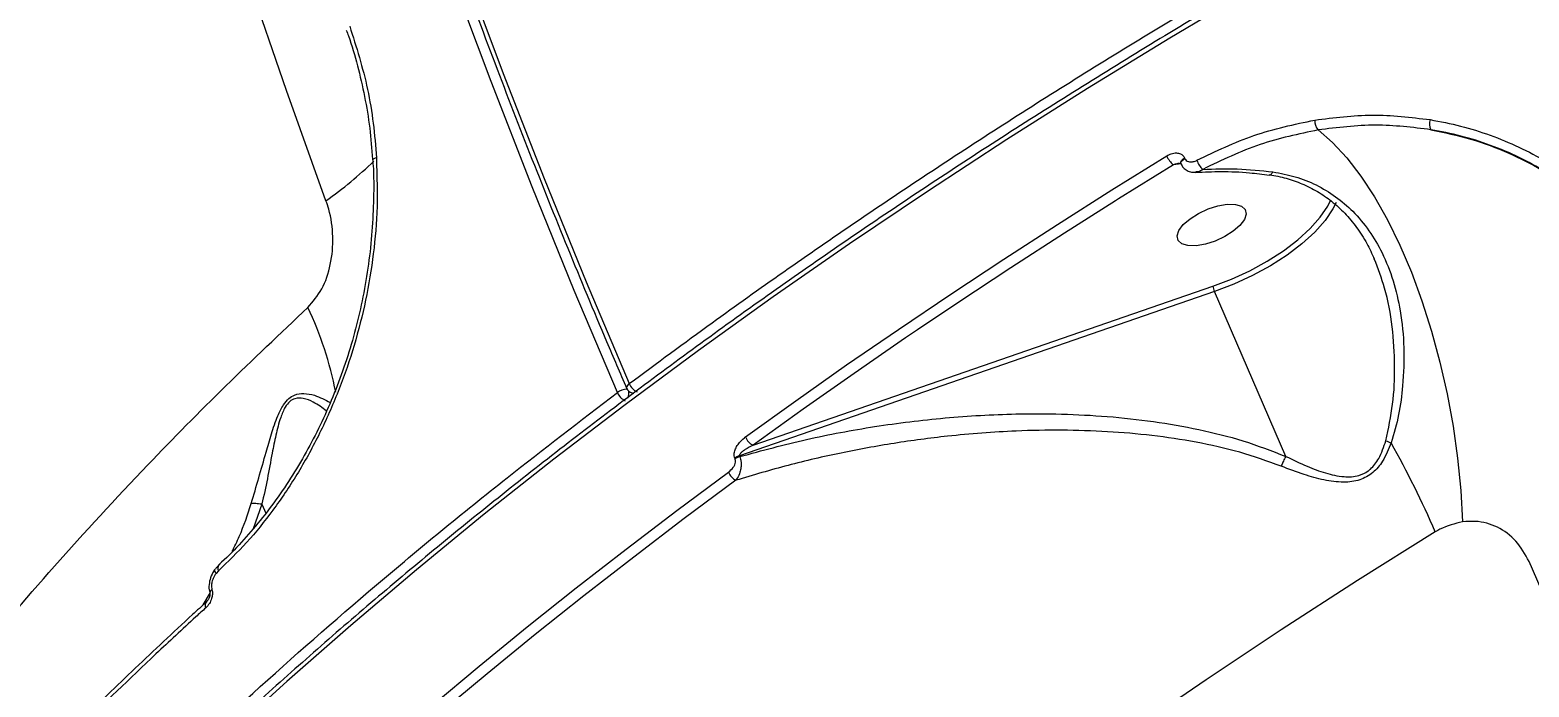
# Model space of a CAD drawing. Header units: millimetres. Extents: x -9609 to 9022, y -7175 to 8108.
# Drawn here: x -5024.9 to -4842.9, y 4844.3 to 4924.1 of the extents above; entities that cross this region are included whole.
import ezdxf

# ---------------------------------------------------------------- set-up
doc = ezdxf.new("R2010")
doc.units = ezdxf.units.MM
for name, color, linetype in [('DIKOM_ОБЪЕКТ', 7, 'Continuous'), ('DIKOM_РАЗМЕР_ЗОНА', 7, 'Continuous'), ('DIKOM_РАЗМЕР_ОБЪЕКТА', 7, 'Continuous')]:
    doc.layers.add(name, color=color, linetype=linetype)
doc.styles.add('style1', font='arial.ttf', dxfattribs={"width": 0.8})
doc.dimstyles.new('1-50', dxfattribs={"dimtxt": 300, "dimasz": 200, "dimexe": 100, "dimexo": 0, "dimgap": 100, "dimtad": 1, "dimtxsty": 'style1', "dimcen": 200, "dimclrd": 7, "dimclre": 7, "dimclrt": 7, "dimadec": 1, "dimazin": 2, "dimtfac": 1, "dimtmove": 0, "dimatfit": 2, "dimfxl": 0, "dimlwd": 25, "dimlwe": 18, "dimarcsym": 0})

# ---------------------------------------------------------------- blocks, each defined once
blk = doc.blocks.new('*D10')
at = {"layer": 'Defpoints', "color": 0, "transparency": 16777216}
for p in [(-405.54, 6589.16), (-8044.66, -3492.79), (424.09, -3492.79)]:
    blk.add_point(p, dxfattribs=at)
at = {"layer": 'DIKOM_РАЗМЕР_ОБЪЕКТА', "color": 7, "lineweight": 18, "transparency": 16777216}
for p, q in [((-405.54, 6589.16), (-8144.66, 6589.16)), ((424.09, -3492.79), (-8144.66, -3492.79))]:
    blk.add_line(p, q, dxfattribs=at)
at = {"layer": 'DIKOM_РАЗМЕР_ОБЪЕКТА', "color": 7, "lineweight": 25, "transparency": 16777216}
blk.add_line((-8044.66, 6389.16), (-8044.66, -3292.79), dxfattribs=at)
at = {"layer": 'DIKOM_РАЗМЕР_ОБЪЕКТА', "color": 7, "transparency": 16777216}
for points in [[(-8077.99, 6389.16), (-8011.32, 6389.16), (-8044.66, 6589.16)], [(-8077.99, -3292.79), (-8011.32, -3292.79), (-8044.66, -3492.79)]]:
    blk.add_solid(points, dxfattribs=at)
at = {"layer": 'DIKOM_РАЗМЕР_ОБЪЕКТА', "color": 7, "transparency": 16777216, "insert": (-8297.83, 1541.5), "char_height": 300, "attachment_point": 5, "rotation": 90, "style": 'style1'}
blk.add_mtext('10100', dxfattribs=at)
blk = doc.blocks.new('*D13')
at = {"layer": 'Defpoints', "color": 0, "transparency": 16777216}
for p in [(-4933.28, 8107.63), (-9158.98, -4977.79), (-1652.91, -4977.79)]:
    blk.add_point(p, dxfattribs=at)
at = {"layer": 'DIKOM_РАЗМЕР_ЗОНА', "color": 7, "lineweight": 18, "transparency": 16777216}
for p, q in [((-4933.28, 8107.63), (-9258.98, 8107.63)), ((-1652.91, -4977.79), (-9258.98, -4977.79))]:
    blk.add_line(p, q, dxfattribs=at)
at = {"layer": 'DIKOM_РАЗМЕР_ЗОНА', "color": 7, "lineweight": 25, "transparency": 16777216}
blk.add_line((-9158.98, 7907.63), (-9158.98, -4777.79), dxfattribs=at)
at = {"layer": 'DIKOM_РАЗМЕР_ЗОНА', "color": 7, "transparency": 16777216}
for points in [[(-9192.32, 7907.63), (-9125.65, 7907.63), (-9158.98, 8107.63)], [(-9192.32, -4777.79), (-9125.65, -4777.79), (-9158.98, -4977.79)]]:
    blk.add_solid(points, dxfattribs=at)
at = {"layer": 'DIKOM_РАЗМЕР_ЗОНА', "color": 7, "transparency": 16777216, "insert": (-9412.26, 1541.5), "char_height": 300, "attachment_point": 5, "rotation": 90, "style": 'style1'}
blk.add_mtext('13100', dxfattribs=at)

msp = doc.modelspace()

# ---------------------------------------------------------------- linework, layer by layer
at = {"layer": 'DIKOM_ОБЪЕКТ', "color": 7, "linetype": 'Continuous', "lineweight": 15}
for p, q in [((-4983.209, 4908.426), (-4983.208, 4908.419)), ((-4885.146, 4907.897), (-4886.048, 4907.763)), ((-4885.166, 4907.944), (-4885.179, 4907.983)), ((-4885.166, 4907.944), (-4885.136, 4907.872)), ((-4884.695, 4908.602), (-4884.664, 4908.53)), ((-4881.072, 4892.364), (-4938.754, 4872.425)), ((-4937.086, 4873.71), (-4881.255, 4893.009)), ((-4872.405, 4872.352), (-4881.072, 4892.364)), ((-4939.273, 4872.035), (-4939.317, 4872.135)), ((-4938.754, 4872.425), (-4938.711, 4872.324)), ((-4996.754, 4866.564), (-4997.8, 4863.566)), ((-4996.754, 4866.564), (-4996.27, 4865.447)), ((-5001.984, 4859.133), (-5001.95, 4859.16)), ((-4717.765, 4570.739), (-4842.863, 4859.596)), ((-5002.004, 4858.462), (-5002.303, 4858.134)), ((-5003.862, 4854.308), (-5002.987, 4855.832))]:
    msp.add_line(p, q, dxfattribs=at)
at = {"layer": 'DIKOM_ОБЪЕКТ', "color": 7, "linetype": 'Continuous', "lineweight": 15, "flags": 128}
for points in [[(-4953.571, 4880.096), (-4958.815, 4892.486), (-4963.93, 4905.076), (-4968.914, 4917.858), (-4973.763, 4930.824), (-4978.474, 4943.965), (-4983.044, 4957.273), (-4987.47, 4970.738), (-4991.749, 4984.353), (-4995.878, 4998.108), (-4999.855, 5011.994), (-5003.677, 5026.002), (-5007.341, 5040.123), (-5010.844, 5054.348), (-5014.186, 5068.666), (-5017.363, 5083.07), (-5020.374, 5097.549), (-5023.216, 5112.094), (-5025.887, 5126.696), (-5028.386, 5141.344), (-5029.794, 5150.097)], [(-5028.111, 5150.312), (-5026.716, 5141.644), (-5024.225, 5127.04), (-5021.561, 5112.482), (-5018.728, 5097.981), (-5015.726, 5083.545), (-5012.558, 5069.185), (-5009.227, 5054.909), (-5005.734, 5040.727), (-5002.08, 5026.649), (-4998.27, 5012.683), (-4994.306, 4998.839), (-4990.189, 4985.125), (-4985.923, 4971.551), (-4981.51, 4958.126), (-4976.955, 4944.859), (-4972.257, 4931.757), (-4967.423, 4918.83), (-4962.454, 4906.086), (-4957.354, 4893.534), (-4952.126, 4881.182)], [(-4988.957, 4903.403), (-4993.748, 4916.797), (-4998.409, 4930.346), (-5002.934, 4944.043), (-5007.323, 4957.88), (-5011.573, 4971.85), (-5015.682, 4985.946), (-5019.648, 5000.158), (-5023.466, 5014.48), (-5027.138, 5028.904), (-5030.66, 5043.421), (-5034.029, 5058.024), (-5037.245, 5072.705), (-5040.305, 5087.456), (-5043.209, 5102.268)], [(-4834.442, 4952.249), (-4845.108, 4946.648), (-4855.653, 4940.933), (-4866.07, 4935.108), (-4876.35, 4929.18), (-4886.482, 4923.153), (-4896.46, 4917.032), (-4906.275, 4910.822), (-4915.918, 4904.529), (-4925.382, 4898.157), (-4934.657, 4891.713), (-4943.738, 4885.201), (-4952.616, 4878.627), (-4961.283, 4871.997), (-4969.733, 4865.315), (-4977.957, 4858.589), (-4985.949, 4851.823), (-4993.703, 4845.024), (-5001.211, 4838.196)], [(-4868.472, 4911.986), (-4866.714, 4910.463), (-4864.973, 4908.588), (-4863.27, 4906.381), (-4861.619, 4903.863), (-4860.037, 4901.059), (-4858.541, 4897.997), (-4857.144, 4894.707), (-4855.86, 4891.221), (-4854.702, 4887.575), (-4853.683, 4883.803), (-4852.81, 4879.943), (-4852.094, 4876.034), (-4851.541, 4872.114), (-4851.156, 4868.221), (-4850.945, 4864.394)], [(-4982.826, 4908.588), (-4982.965, 4908.557), (-4983.075, 4908.522), (-4983.155, 4908.487), (-4983.199, 4908.451), (-4983.209, 4908.426)], [(-4938.015, 4874.712), (-4931.916, 4879.095), (-4925.727, 4883.448), (-4919.451, 4887.77), (-4913.091, 4892.058), (-4906.649, 4896.312), (-4900.127, 4900.528), (-4893.528, 4904.707), (-4886.854, 4908.846)], [(-4885.179, 4907.983), (-4885.181, 4907.995), (-4885.162, 4908.134), (-4885.068, 4908.29), (-4884.908, 4908.451), (-4884.695, 4908.602)], [(-4885.136, 4907.873), (-4885.15, 4907.923), (-4885.13, 4908.062), (-4885.037, 4908.218), (-4884.877, 4908.379), (-4884.664, 4908.53)], [(-4886.048, 4907.763), (-4892.705, 4903.634), (-4893.081, 4903.398)], [(-4893.081, 4903.398), (-4899.288, 4899.465), (-4905.794, 4895.258), (-4912.221, 4891.015), (-4917.136, 4887.709)], [(-4880.636, 4902.779), (-4879.503, 4902.97), (-4878.524, 4902.957), (-4877.777, 4902.741), (-4877.325, 4902.339), (-4877.203, 4901.784), (-4877.422, 4901.12), (-4877.962, 4900.403), (-4878.782, 4899.689), (-4879.813, 4899.036), (-4880.974, 4898.498), (-4882.169, 4898.118), (-4883.302, 4897.927), (-4884.281, 4897.941), (-4885.027, 4898.157), (-4885.48, 4898.559), (-4885.602, 4899.114), (-4885.384, 4899.777), (-4884.843, 4900.495), (-4884.024, 4901.209), (-4882.992, 4901.861), (-4881.831, 4902.399), (-4880.636, 4902.779)], [(-4881.255, 4893.009), (-4878.979, 4893.878), (-4876.759, 4894.9), (-4874.648, 4896.052), (-4872.695, 4897.307), (-4870.945, 4898.635), (-4869.44, 4900.006), (-4868.215, 4901.387), (-4867.297, 4902.746), (-4866.912, 4903.52)], [(-4866.297, 4903.164), (-4866.678, 4902.406), (-4867.624, 4901.004), (-4868.887, 4899.58), (-4870.439, 4898.166), (-4872.243, 4896.797), (-4874.258, 4895.503), (-4876.435, 4894.314), (-4878.724, 4893.26), (-4881.072, 4892.364)], [(-4917.136, 4887.709), (-4918.566, 4886.737), (-4924.827, 4882.426), (-4931.001, 4878.083), (-4937.086, 4873.71)], [(-4952.126, 4881.182), (-4952.255, 4881.073), (-4952.358, 4880.962), (-4952.428, 4880.854), (-4952.463, 4880.752), (-4952.463, 4880.661), (-4952.452, 4880.624)], [(-4987.133, 4832.509), (-4981.654, 4837.32), (-4976.056, 4842.114), (-4970.34, 4846.89), (-4964.508, 4851.646), (-4958.564, 4856.379), (-4952.51, 4861.087), (-4946.347, 4865.77), (-4940.08, 4870.424)], [(-4939.187, 4869.442), (-4945.441, 4864.798), (-4951.589, 4860.126), (-4957.63, 4855.428), (-4963.561, 4850.705), (-4969.38, 4845.96), (-4975.084, 4841.194), (-4980.67, 4836.411), (-4986.137, 4831.61)], [(-4854.242, 4863.173), (-4863.695, 4857.275), (-4872.98, 4851.29), (-4882.088, 4845.225), (-4891.01, 4839.085)], [(-5002.303, 4858.134), (-5002.386, 4858.278), (-5002.436, 4858.413), (-5002.45, 4858.533), (-5002.428, 4858.633), (-5002.404, 4858.672)]]:
    msp.add_lwpolyline(points, dxfattribs=at)
at = {"layer": 'DIKOM_ОБЪЕКТ', "color": 7, "linetype": 'Continuous', "lineweight": 15}
for centre, radius, start, end in [((-4853.569, 4912.744), 1.4, 159.00443, 210.98231), ((-4867.067, 4913.134), 1.815, 178.1137, 219.23913), ((-5015.569, 4941.428), 46.412, 304.98689, 314.31538), ((-4884.433, 4909.807), 2.605, 201.65172, 231.70579), ((-4880.795, 4909.083), 2.519, 198.04142, 228.14266), ((-4879.044, 4893.289), 2.229, 187.19393, 204.49819), ((-5031.707, 4871.445), 44.787, 11.20808, 25.09702), ((-4952.374, 4878.521), 1.978, 90.37452, 127.22272), ((-4951.534, 4881.021), 1, 203.3595, 254.89328), ((-4950.441, 4881.853), 1.814, 201.73543, 246.05532), ((-4951.897, 4880.764), 1.801, 201.7453, 246.42418), ((-4953.408, 4880.054), 1.236, 331.6825, 9.85939), ((-4951.62, 4880.781), 0.746, 256.48146, 273.60304), ((-4936.261, 4875.407), 1.887, 201.60415, 244.05763), ((-4855.539, 4885.058), 11.794, 246.40836, 249.85843), ((-4967.526, 4813.764), 123.59, 23.5643, 29.16107), ((-4938.053, 4870.372), 2.169, 108.86617, 125.6442), ((-4938.016, 4870.287), 2.153, 108.85273, 125.73681), ((-4938.289, 4871.155), 1.934, 202.20694, 242.33213), ((-5001.521, 4858.783), 0.58, 142.90513, 213.67737), ((-5002.67, 4855.766), 0.4, 109.20153, 173.46883), ((-5003.066, 4854.288), 0.57, 139.68914, 213.78576)]:
    msp.add_arc(centre, radius, start, end, dxfattribs=at)
for points, knots in [([(-5028.575, 5150.255), (-5027.872, 5145.868), (-5026.455, 5137.026), (-5024.142, 5123.767), (-5021.684, 5110.477), (-5019.083, 5097.235), (-5016.342, 5084.049), (-5013.462, 5070.925), (-5010.446, 5057.87), (-5007.296, 5044.891), (-5004.009, 5031.996), (-5000.594, 5019.191), (-4997.046, 5006.484), (-4993.372, 4993.881), (-4989.571, 4981.389), (-4985.647, 4969.015), (-4981.601, 4956.766), (-4977.435, 4944.649), (-4973.152, 4932.669), (-4968.752, 4920.834), (-4964.243, 4909.148), (-4959.621, 4897.623), (-4955.676, 4888.133), (-4953.261, 4882.509), (-4952.452, 4880.624)], [0, 0, 0, 0, 0.0458067, 0.0923408, 0.1388754, 0.18541, 0.2319447, 0.2784797, 0.3250146, 0.3715499, 0.4180858, 0.4646215, 0.511158, 0.5576939, 0.6042311, 0.6507688, 0.6973063, 0.7438448, 0.790384, 0.8369239, 0.8834635, 0.9300042, 0.9765468, 1, 1, 1, 1]), ([(-4952.126, 4881.182), (-4948.793, 4883.652), (-4939.814, 4890.306), (-4924.571, 4900.961), (-4906.282, 4913.043), (-4887.178, 4924.931), (-4867.306, 4936.578), (-4846.713, 4947.935), (-4825.852, 4958.753), (-4804.804, 4969.007), (-4783.647, 4978.687), (-4762.037, 4987.948), (-4740.031, 4996.741), (-4717.698, 5005.023), (-4695.528, 5012.611), (-4673.595, 5019.496), (-4651.964, 5025.683), (-4630.282, 5031.274), (-4608.625, 5036.222), (-4587.069, 5040.495), (-4566.089, 5043.998), (-4545.744, 5046.737), (-4526.078, 5048.735), (-4506.768, 5050.025), (-4487.901, 5050.571), (-4469.553, 5050.352), (-4452.128, 5049.375), (-4435.665, 5047.66), (-4420.18, 5045.243), (-4405.419, 5042.086), (-4391.469, 5038.168), (-4378.397, 5033.484), (-4367, 5028.361), (-4357.119, 5022.942), (-4348.645, 5017.322), (-4341.876, 5012.093), (-4338.295, 5008.551), (-4336.943, 5007.215)], [0, 0, 0, 0, 0.0172736, 0.0465353, 0.0758192, 0.1050803, 0.1351912, 0.1653274, 0.1954389, 0.2247005, 0.2539836, 0.2832454, 0.3133569, 0.3434921, 0.3736043, 0.402865, 0.4321486, 0.4614092, 0.4915203, 0.5216559, 0.551767, 0.5810282, 0.6103115, 0.6395728, 0.6696842, 0.6998196, 0.729931, 0.7591923, 0.7884759, 0.8177373, 0.8478485, 0.8779841, 0.9080951, 0.933562, 0.959058, 0.9845543, 1, 1, 1, 1]), ([(-4834.587, 4952.803), (-4836.362, 4951.881), (-4841.508, 4949.208), (-4849.947, 4944.705), (-4859.863, 4939.262), (-4869.66, 4933.722), (-4879.331, 4928.091), (-4888.87, 4922.372), (-4898.269, 4916.57), (-4907.521, 4910.69), (-4916.619, 4904.735), (-4925.557, 4898.71), (-4934.327, 4892.62), (-4942.923, 4886.469), (-4951.339, 4880.262), (-4959.568, 4874.003), (-4967.604, 4867.697), (-4975.441, 4861.349), (-4983.073, 4854.964), (-4990.495, 4848.546), (-4997.7, 4842.1), (-5004.684, 4835.631), (-5011.44, 4829.143), (-5017.965, 4822.642), (-5024.254, 4816.133), (-5030.3, 4809.619), (-5036.099, 4803.106), (-5041.65, 4796.6), (-5046.944, 4790.104), (-5051.981, 4783.623), (-5056.753, 4777.163), (-5061.261, 4770.728), (-5065.497, 4764.323), (-5069.461, 4757.952), (-5073.15, 4751.621), (-5076.558, 4745.334), (-5079.686, 4739.096), (-5082.528, 4732.911), (-5085.086, 4726.784), (-5087.354, 4720.72), (-5089.331, 4714.724), (-5091.016, 4708.8), (-5092.409, 4702.952), (-5093.506, 4697.187), (-5094.311, 4691.506), (-5094.806, 4685.92), (-5095.019, 4681.29), (-5094.953, 4678.561), (-5094.931, 4677.627)], [0, 0, 0, 0, 0.0116795, 0.0338703, 0.0560613, 0.0782537, 0.1004456, 0.1226379, 0.14483, 0.1670224, 0.1892157, 0.2114101, 0.2336043, 0.2557995, 0.2779943, 0.3001908, 0.322387, 0.3445848, 0.3667829, 0.3889818, 0.4111811, 0.4333818, 0.4555832, 0.4777859, 0.49999, 0.5221946, 0.5444004, 0.5666079, 0.5888159, 0.6110253, 0.6332352, 0.6554472, 0.6776592, 0.6998721, 0.722086, 0.7442998, 0.7665135, 0.7887261, 0.8109378, 0.8331472, 0.8553532, 0.8775553, 0.8997522, 0.9219424, 0.9441246, 0.9662975, 0.9884597, 1, 1, 1, 1]), ([(-4986.074, 4924.588), (-4985.275, 4922.068), (-4984.066, 4918.25), (-4983.166, 4912.812), (-4982.939, 4909.996), (-4982.826, 4908.588)], [0, 0, 0, 0, 0.4927582, 0.7463841, 1, 1, 1, 1]), ([(-4986.501, 4924.115), (-4986.409, 4923.878), (-4985.868, 4922.491), (-4985.104, 4919.803), (-4984.231, 4916.068), (-4983.606, 4912.263), (-4983.395, 4909.683), (-4983.291, 4908.416)], [0, 0, 0, 0, 0.0490246, 0.2876911, 0.5274799, 0.7679359, 1, 1, 1, 1]), ([(-4868.881, 4913.194), (-4866.551, 4913.488), (-4861.836, 4914.083), (-4857.214, 4913.527), (-4854.877, 4913.246)], [0, 0, 0, 0, 0.4941357, 1, 1, 1, 1]), ([(-4854.877, 4913.246), (-4853.634, 4913.009), (-4851.149, 4912.534), (-4847.552, 4911.399), (-4844.054, 4909.948), (-4840.677, 4908.172), (-4838.574, 4906.715), (-4837.523, 4905.987)], [0, 0, 0, 0, 0.1978312, 0.3954749, 0.5931668, 0.7965738, 1, 1, 1, 1]), ([(-4883.19, 4908.303), (-4880.904, 4909.404), (-4876.273, 4911.633), (-4871.365, 4912.669), (-4868.881, 4913.194)], [0, 0, 0, 0, 0.4937626, 1, 1, 1, 1]), ([(-4868.472, 4911.986), (-4870.843, 4911.49), (-4875.646, 4910.485), (-4880.18, 4908.309), (-4882.476, 4907.207)], [0, 0, 0, 0, 0.4937164, 1, 1, 1, 1]), ([(-4854.77, 4912.023), (-4857.003, 4912.297), (-4861.523, 4912.851), (-4866.138, 4912.277), (-4868.472, 4911.986)], [0, 0, 0, 0, 0.4941511, 1, 1, 1, 1]), ([(-4854.77, 4912.023), (-4853.15, 4911.678), (-4849.891, 4910.984), (-4845.414, 4909.292), (-4841.272, 4907.237), (-4838.839, 4905.557), (-4837.616, 4904.713)], [0, 0, 0, 0, 0.2598629, 0.5228474, 0.760238, 1, 1, 1, 1]), ([(-4837.788, 4904.898), (-4839.822, 4906.241), (-4842.904, 4908.277), (-4847.505, 4910.17), (-4851.086, 4911.318), (-4853.554, 4911.791), (-4854.77, 4912.023)], [0, 0, 0, 0, 0.395156, 0.5986834, 0.8021588, 1, 1, 1, 1]), ([(-4982.826, 4908.588), (-4982.762, 4906.364), (-4982.645, 4902.265), (-4983.23, 4896.236), (-4984.219, 4890.619), (-4985.671, 4885.131), (-4987.552, 4879.845), (-4989.816, 4874.819), (-4992.429, 4870.097), (-4995.362, 4865.762), (-4998.548, 4861.809), (-5000.853, 4859.576), (-5002.004, 4858.462)], [0, 0, 0, 0, 0.1166817, 0.2150842, 0.3137965, 0.4122007, 0.5100586, 0.608228, 0.7060877, 0.8039516, 0.9021356, 1, 1, 1, 1]), ([(-4983.293, 4908.411), (-4983.272, 4908.161), (-4983.145, 4906.606), (-4983.154, 4903.692), (-4983.326, 4899.696), (-4983.763, 4895.696), (-4984.428, 4891.736), (-4985.321, 4887.852), (-4986.429, 4884.078), (-4987.738, 4880.444), (-4989.234, 4876.962), (-4990.903, 4873.624), (-4992.748, 4870.426), (-4994.757, 4867.385), (-4996.917, 4864.522), (-4999.214, 4861.892), (-5000.912, 4860.114), (-5001.864, 4859.298), (-5001.983, 4859.196)], [0, 0, 0, 0, 0.0135062, 0.0839607, 0.1547354, 0.2255889, 0.2962212, 0.3664182, 0.4360064, 0.5048684, 0.572962, 0.6410576, 0.7099015, 0.779371, 0.8493343, 0.9195888, 0.989933, 1, 1, 1, 1]), ([(-4886.854, 4908.846), (-4886.68, 4908.938), (-4886.301, 4909.139), (-4885.719, 4909.229), (-4885.231, 4909.136), (-4884.883, 4908.924), (-4884.758, 4908.71), (-4884.695, 4908.602)], [0, 0, 0, 0, 0.2266434, 0.4918932, 0.695901, 0.8476281, 1, 1, 1, 1]), ([(-4885.395, 4907.917), (-4885.477, 4907.906), (-4885.7, 4907.878), (-4885.913, 4907.807), (-4886.048, 4907.763)], [0, 0, 0, 0, 0.3648122, 1, 1, 1, 1]), ([(-4885.395, 4907.92), (-4885.344, 4907.928), (-4885.236, 4907.945), (-4885.146, 4907.917), (-4885.149, 4907.918), (-4885.15, 4907.919)], [0, 0, 0, 0, 0.3608045, 0.7490893, 1, 1, 1, 1]), ([(-4885.167, 4907.944), (-4885.167, 4907.944), (-4885.167, 4907.944), (-4885.166, 4907.936), (-4885.165, 4907.934)], [0, 0, 0, 0, 0.7857325, 1, 1, 1, 1]), ([(-4885.117, 4907.882), (-4885.037, 4907.72), (-4884.869, 4907.378), (-4884.395, 4907.042), (-4883.862, 4906.849), (-4883.496, 4906.862), (-4883.322, 4906.868)], [0, 0, 0, 0, 0.2390531, 0.5034443, 0.763247, 1, 1, 1, 1]), ([(-4884.664, 4908.53), (-4884.637, 4908.48), (-4884.568, 4908.351), (-4884.37, 4908.195), (-4884.047, 4908.095), (-4883.628, 4908.113), (-4883.337, 4908.239), (-4883.19, 4908.303)], [0, 0, 0, 0, 0.1033317, 0.2625047, 0.4609804, 0.7280331, 1, 1, 1, 1]), ([(-4882.476, 4907.207), (-4882.659, 4907.078), (-4882.932, 4906.885), (-4883.219, 4906.888), (-4883.314, 4906.889)], [0, 0, 0, 0, 0.6698923, 1, 1, 1, 1]), ([(-4883.312, 4906.841), (-4882.296, 4906.888), (-4880.156, 4906.988), (-4877.169, 4906.867), (-4875.202, 4906.613), (-4874.404, 4906.51)], [0, 0, 0, 0, 0.3500125, 0.7365446, 1, 1, 1, 1]), ([(-4882.476, 4907.207), (-4881.086, 4907.254), (-4878.292, 4907.348), (-4875.413, 4907.047), (-4873.966, 4906.895)], [0, 0, 0, 0, 0.4973492, 1, 1, 1, 1]), ([(-4874.409, 4906.536), (-4874.397, 4906.535), (-4873.686, 4906.477), (-4872.334, 4906.135), (-4870.379, 4905.482), (-4868.522, 4904.547), (-4866.79, 4903.352), (-4865.193, 4901.893), (-4863.761, 4900.175), (-4862.556, 4898.314), (-4861.941, 4896.955), (-4861.654, 4896.32)], [0, 0, 0, 0, 0.0019125, 0.1156578, 0.2319954, 0.3535522, 0.4783013, 0.6069945, 0.7411215, 0.878991, 1, 1, 1, 1]), ([(-4874.406, 4906.564), (-4874.383, 4906.554), (-4874.291, 4906.513), (-4874.143, 4906.642), (-4874.02, 4906.805), (-4873.975, 4906.881), (-4873.966, 4906.895)], [0, 0, 0, 0, 0.1741539, 0.6883535, 0.9428644, 1, 1, 1, 1]), ([(-4873.966, 4906.895), (-4873.047, 4906.726), (-4871.208, 4906.387), (-4868.648, 4905.354), (-4866.301, 4903.945), (-4864.129, 4902.085), (-4862.23, 4899.798), (-4860.57, 4896.972), (-4859.292, 4893.703), (-4858.388, 4889.834), (-4857.973, 4885.545), (-4858.121, 4881.302), (-4858.606, 4877.404), (-4859.269, 4875.125), (-4859.6, 4873.985)], [0, 0, 0, 0, 0.0677707, 0.1355711, 0.2063294, 0.277111, 0.3568986, 0.436722, 0.5289592, 0.6212466, 0.7291467, 0.8370835, 0.91859, 1, 1, 1, 1]), ([(-4991.148, 4890.441), (-4990.548, 4891.138), (-4989.327, 4892.555), (-4988.293, 4895.668), (-4988.001, 4899.048), (-4988.38, 4901.685), (-4988.841, 4903.057), (-4988.957, 4903.403)], [0, 0, 0, 0, 0.21872547, 0.44478485, 0.67941104, 0.9192, 1, 1, 1, 1]), ([(-4860.259, 4874.25), (-4859.939, 4875.73), (-4859.29, 4878.725), (-4859.102, 4883.4), (-4859.387, 4888.136), (-4860.193, 4892.54), (-4861.201, 4895.154), (-4861.651, 4896.32)], [0, 0, 0, 0, 0.1963198, 0.3971705, 0.609084, 0.8257159, 1, 1, 1, 1]), ([(-5074.823, 4770.931), (-5074.437, 4772.379), (-5073.065, 4777.522), (-5069.567, 4786.644), (-5064.345, 4798.261), (-5057.952, 4810.118), (-5050.499, 4822.169), (-5042.007, 4834.372), (-5032.522, 4846.67), (-5022.09, 4859.006), (-5011.558, 4870.428), (-5001.231, 4880.912), (-4994.509, 4887.265), (-4991.148, 4890.441)], [0, 0, 0, 0, 0.03935386, 0.13981872, 0.23996883, 0.34036424, 0.44107521, 0.54194596, 0.64281671, 0.74352871, 0.84392721, 0.92196356, 1, 1, 1, 1]), ([(-5095.583, 4679.826), (-5095.587, 4679.887), (-5095.812, 4683.428), (-5095.199, 4690.804), (-5093.67, 4701.936), (-5090.824, 4713.574), (-5086.768, 4725.66), (-5081.426, 4738.195), (-5074.894, 4750.985), (-5067.201, 4763.969), (-5058.379, 4777.088), (-5048.448, 4790.302), (-5037.399, 4803.59), (-5025.277, 4816.929), (-5012.124, 4830.277), (-4998.01, 4843.573), (-4982.982, 4856.75), (-4968.161, 4868.942), (-4958.073, 4876.654), (-4953.571, 4880.096)], [0, 0, 0, 0, 0.0010751, 0.0624919, 0.1238179, 0.184965, 0.2484518, 0.3121393, 0.3759287, 0.4397174, 0.5034049, 0.5668918, 0.6303794, 0.694066, 0.757855, 0.8216446, 0.8853322, 0.9488194, 1, 1, 1, 1]), ([(-4998.022, 4866.637), (-4997.423, 4868.7), (-4996.612, 4871.489), (-4995.594, 4875.088), (-4994.94, 4877.063), (-4994.218, 4878.546), (-4993.492, 4879.414), (-4992.623, 4879.932), (-4991.539, 4880.043), (-4990.008, 4879.742), (-4989.057, 4879.211), (-4988.453, 4878.873)], [0, 0, 0, 0, 0.2880521, 0.3894747, 0.4923625, 0.5611238, 0.6104566, 0.6595366, 0.7372845, 0.8332597, 1, 1, 1, 1]), ([(-4988.894, 4877.847), (-4989.407, 4878.246), (-4990.241, 4878.895), (-4991.596, 4879.405), (-4992.588, 4879.467), (-4993.376, 4879.063), (-4994.007, 4878.259), (-4994.578, 4876.828), (-4995.063, 4874.922), (-4995.776, 4871.378), (-4996.22, 4868.574), (-4996.762, 4866.575), (-4996.763, 4866.573)], [0, 0, 0, 0, 0.1563494, 0.2539939, 0.3297746, 0.3754481, 0.4211246, 0.4874703, 0.5918478, 0.6968043, 0.9996445, 1, 1, 1, 1]), ([(-4938.711, 4872.324), (-4936.015, 4873.054), (-4930.623, 4874.512), (-4922.282, 4876.055), (-4913.794, 4877.115), (-4904.353, 4877.648), (-4895.881, 4877.437), (-4888.469, 4876.641), (-4882.96, 4875.671), (-4877.543, 4874.333), (-4874.123, 4873.01), (-4872.404, 4872.345)], [0, 0, 0, 0, 0.1245754, 0.249161, 0.3764212, 0.5036586, 0.6677174, 0.7510864, 0.8344249, 0.916774, 1, 1, 1, 1]), ([(-4872.947, 4871.159), (-4874.617, 4871.757), (-4877.978, 4872.959), (-4883.266, 4874.123), (-4888.638, 4874.936), (-4895.922, 4875.555), (-4904.238, 4875.588), (-4912.89, 4874.93), (-4919.986, 4873.987), (-4926.448, 4872.801), (-4932.869, 4871.324), (-4937.081, 4870.069), (-4939.187, 4869.442)], [0, 0, 0, 0, 0.0803018, 0.1615649, 0.2421453, 0.3227328, 0.4866014, 0.6103962, 0.7072054, 0.8040233, 0.9020083, 1, 1, 1, 1]), ([(-4939.317, 4872.135), (-4939.345, 4872.222), (-4939.408, 4872.414), (-4939.386, 4872.809), (-4939.234, 4873.3), (-4938.839, 4873.972), (-4938.389, 4874.435), (-4938.056, 4874.682), (-4938.015, 4874.712)], [0, 0, 0, 0, 0.0928097, 0.2061711, 0.3692203, 0.5723746, 0.9470513, 1, 1, 1, 1]), ([(-4937.086, 4873.71), (-4937.413, 4873.544), (-4937.883, 4873.306), (-4938.403, 4872.935), (-4938.642, 4872.714), (-4938.749, 4872.559), (-4938.765, 4872.475), (-4938.762, 4872.442), (-4938.755, 4872.427), (-4938.754, 4872.425)], [0, 0, 0, 0, 0.5029298, 0.7221088, 0.8722015, 0.9515425, 0.9757902, 0.9961846, 1, 1, 1, 1]), ([(-4859.6, 4873.985), (-4859.912, 4873.217), (-4860.456, 4871.88), (-4861.781, 4870.292), (-4863.448, 4869.366), (-4865.517, 4869.129), (-4867.794, 4869.446), (-4870.314, 4870.143), (-4872.026, 4870.804), (-4872.947, 4871.159)], [0, 0, 0, 0, 0.1507782, 0.2625363, 0.3758319, 0.5043549, 0.6580916, 0.8159773, 1, 1, 1, 1]), ([(-4872.405, 4872.352), (-4871.537, 4871.937), (-4869.95, 4871.176), (-4867.604, 4870.284), (-4865.5, 4869.812), (-4863.693, 4869.884), (-4862.637, 4870.388), (-4861.799, 4871.064), (-4860.913, 4872.237), (-4860.5, 4873.508), (-4860.259, 4874.25)], [0, 0, 0, 0, 0.1920863, 0.3512091, 0.5094873, 0.6344297, 0.7186752, 0.7420925, 0.8496095, 1, 1, 1, 1]), ([(-4940.08, 4870.424), (-4939.875, 4870.601), (-4939.579, 4870.856), (-4939.319, 4871.31), (-4939.227, 4871.61), (-4939.215, 4871.858), (-4939.255, 4871.98), (-4939.273, 4872.035)], [0, 0, 0, 0, 0.4369286, 0.6288227, 0.790825, 0.9060673, 1, 1, 1, 1]), ([(-4938.711, 4872.324), (-4938.674, 4872.216), (-4938.593, 4871.98), (-4938.532, 4871.524), (-4938.548, 4870.975), (-4938.689, 4870.313), (-4938.922, 4869.789), (-4939.125, 4869.523), (-4939.187, 4869.442)], [0, 0, 0, 0, 0.1133087, 0.2471316, 0.4204111, 0.6074082, 0.8801153, 1, 1, 1, 1]), ([(-4872.404, 4872.345), (-4872.503, 4872.158), (-4872.681, 4871.818), (-4872.856, 4871.4), (-4872.933, 4871.197), (-4872.947, 4871.159)], [0, 0, 0, 0, 0.49956685, 0.90732624, 1, 1, 1, 1]), ([(-4872.404, 4872.345), (-4872.404, 4872.346), (-4872.404, 4872.347), (-4872.404, 4872.35), (-4872.405, 4872.352), (-4872.405, 4872.352)], [0, 0, 0, 0, 0.2821695, 0.6625737, 1, 1, 1, 1]), ([(-5000.353, 4860.785), (-5000.054, 4861.397), (-4999.125, 4863.3), (-4998.468, 4865.289), (-4998.022, 4866.637)], [0, 0, 0, 0, 0.3217497, 1, 1, 1, 1]), ([(-4998.022, 4866.637), (-4997.998, 4866.641), (-4997.849, 4866.664), (-4997.471, 4866.675), (-4997.013, 4866.609), (-4996.763, 4866.573)], [0, 0, 0, 0, 0.0794921, 0.4973029, 1, 1, 1, 1]), ([(-4996.763, 4866.573), (-4996.762, 4866.572), (-4996.759, 4866.572), (-4996.756, 4866.569), (-4996.755, 4866.566), (-4996.754, 4866.564)], [0, 0, 0, 0, 0.2420384, 0.5637069, 1, 1, 1, 1]), ([(-4850.945, 4864.394), (-4851.878, 4864.168), (-4852.908, 4863.919), (-4853.962, 4863.34), (-4854.146, 4863.23), (-4854.242, 4863.173)], [0, 0, 0, 0, 0.8218217, 0.9078519, 1, 1, 1, 1]), ([(-4842.863, 4859.596), (-4843.342, 4860.466), (-4844.291, 4862.191), (-4846.614, 4863.865), (-4848.938, 4864.553), (-4850.417, 4864.436), (-4850.945, 4864.394)], [0, 0, 0, 0, 0.2885539, 0.5716428, 0.8469954, 1, 1, 1, 1]), ([(-5002.395, 4858.665), (-5002.452, 4858.595), (-5002.696, 4858.292), (-5002.994, 4857.655), (-5003.173, 4856.802), (-5003.192, 4856.158), (-5003.067, 4855.869), (-5003.046, 4855.82)], [0, 0, 0, 0, 0.0942526, 0.4043511, 0.6854345, 0.9470192, 1, 1, 1, 1]), ([(-5001.867, 4859.235), (-5001.975, 4859.144), (-5002.172, 4858.979), (-5002.317, 4858.752), (-5002.383, 4858.65)], [0, 0, 0, 0, 0.54946216, 1, 1, 1, 1]), ([(-5002.303, 4858.134), (-5002.431, 4857.94), (-5002.664, 4857.587), (-5002.84, 4856.989), (-5002.876, 4856.502), (-5002.823, 4856.247), (-5002.801, 4856.144)], [0, 0, 0, 0, 0.346713, 0.631276, 0.8513112, 1, 1, 1, 1]), ([(-5002.801, 4856.144), (-5002.79, 4856.099), (-5002.748, 4855.923), (-5002.735, 4855.553), (-5002.842, 4855.017), (-5003.108, 4854.435), (-5003.391, 4854.131), (-5003.54, 4853.971)], [0, 0, 0, 0, 0.0579236, 0.2244486, 0.4299521, 0.7003953, 1, 1, 1, 1]), ([(-5003.084, 4855.855), (-5003.083, 4855.853), (-5003.081, 4855.85), (-5003.067, 4855.812), (-5003.053, 4855.75), (-5003.047, 4855.664), (-5003.052, 4855.542), (-5003.083, 4855.364), (-5003.167, 4855.119), (-5003.32, 4854.843), (-5003.448, 4854.722), (-5003.515, 4854.66)], [0, 0, 0, 0, 0.0592342, 0.1092465, 0.153923, 0.2043274, 0.2676862, 0.3666756, 0.5199527, 0.7507185, 1, 1, 1, 1]), ([(-5003.54, 4853.971), (-5003.949, 4853.598), (-5005.994, 4851.73), (-5011.232, 4846.862), (-5019.018, 4839.352), (-5028.718, 4829.535), (-5034.926, 4822.724), (-5038.386, 4818.928)], [0, 0, 0, 0, 0.0321561, 0.1607845, 0.4182829, 0.675777, 1, 1, 1, 1]), ([(-5003.489, 4854.644), (-5004.05, 4854.139), (-5007.006, 4851.476), (-5012.133, 4846.638), (-5018.843, 4840.142), (-5025.289, 4833.65), (-5031.467, 4827.16), (-5035.808, 4822.48), (-5038.016, 4819.964), (-5038.326, 4819.611)], [0, 0, 0, 0, 0.0435744, 0.2296565, 0.4153167, 0.6003416, 0.784921, 0.9698916, 1, 1, 1, 1])]:
    msp.add_open_spline(points, degree=3, knots=knots, dxfattribs=at)

# ---------------------------------------------------------------- dimensions: what is measured, and where the dimension line sits
at = {"layer": 'DIKOM_РАЗМЕР_ЗОНА'}
dim = msp.add_linear_dim(base=(-9158.984, -4977.788), p1=(-4933.276, 8107.631), p2=(-1652.914, -4977.788), angle=90, text='13100', dimstyle='1-50', dxfattribs=at)
dim.commit()
dim.dimension.update_dxf_attribs({"geometry": '*D13', "text_midpoint": (-9158.984, 1541.499), "dimtype": 160})
at = {"layer": 'DIKOM_РАЗМЕР_ОБЪЕКТА'}
dim = msp.add_linear_dim(base=(-8044.657, -3492.788), p1=(-405.539, 6589.161), p2=(424.086, -3492.788), angle=90, text='10100', dimstyle='1-50', dxfattribs=at)
dim.commit()
dim.dimension.update_dxf_attribs({"geometry": '*D10', "text_midpoint": (-8044.657, 1541.499), "dimtype": 160})

doc.saveas('drawing.dxf')
